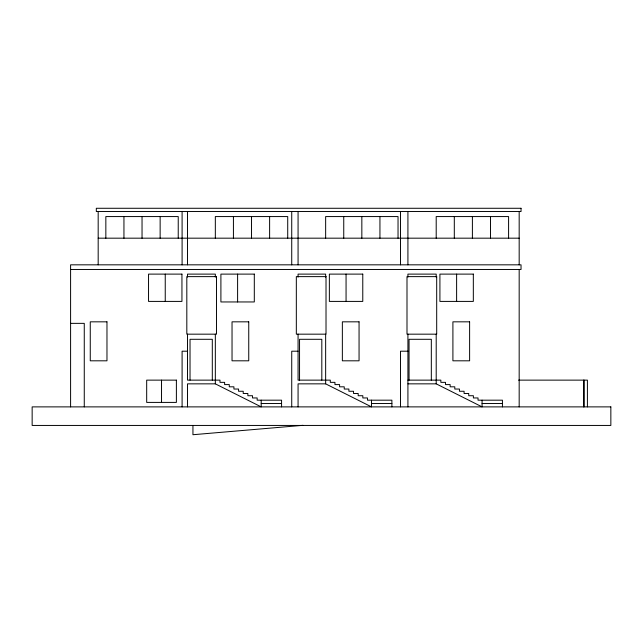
<?xml version="1.0" encoding="UTF-8"?>
<svg xmlns="http://www.w3.org/2000/svg" width="643" height="643" viewBox="0 0 643 643"><rect width="100%" height="100%" fill="white"/><g stroke="black" fill="none" stroke-linecap="round" stroke-linejoin="round"><path stroke-width="0.96" d="M303.022 425.328L192.94 434.724L192.94 425.77M98.178 238.175L519.174 238.175M70.593 269.465L521.031 269.465L521.031 264.828L70.593 264.828L70.593 406.898M70.593 323.357L84.265 323.357L84.265 406.882M187.515 351.199L182.098 351.199L182.098 406.882M298.071 351.199L291.729 351.199L291.729 406.882M407.919 351.199L400.493 351.199L400.493 406.882M407.919 380.134L440.849 380.134L440.849 382.36L445.503 382.36L445.503 384.586L450.148 384.586L450.148 386.813L454.794 386.813L454.794 389.039L459.44 389.039L459.44 391.265L464.085 391.265L464.085 393.492L468.739 393.492L468.739 395.726L473.385 395.726L473.385 397.953L478.03 397.953L478.03 400.179L502.44 400.179L502.44 406.882M518.588 380.134L587.405 380.134L587.405 406.882M261.195 400.179L261.195 406.882L215.333 383.847L187.515 383.847L187.515 406.882M371.517 400.179L371.517 406.882L325.647 383.847L298.071 383.847L298.071 406.882M407.919 383.847L436.203 383.847L482.073 406.882L482.073 400.179M261.195 403.531L281.57 403.531M371.517 403.531L391.884 403.531M482.073 403.531L502.44 403.531M584.069 380.134L584.069 406.882M583.731 380.134L583.731 406.882M519.174 211.523L519.174 264.828M519.174 269.465L519.174 406.882M508.589 238.24L508.589 216.57L436.203 216.57L436.203 238.24M490.496 216.57L490.496 238.24M472.396 216.57L472.396 238.24M456.618 274.111L456.618 301.406M454.304 216.57L454.304 238.24M436.203 277.109L436.203 274.111L407.919 274.111L407.919 277.109M436.203 334.119L436.203 383.847M431.324 380.134L431.324 339.295L409.052 339.295L409.052 380.134M407.919 211.523L407.919 264.828M407.919 334.119L407.919 406.882M400.493 211.523L400.493 264.828M398.033 238.24L398.033 216.57L325.647 216.57L325.647 238.24M391.884 406.882L391.884 400.179L367.474 400.179L367.474 397.953L362.829 397.953L362.829 395.726L358.183 395.726L358.183 393.492L353.537 393.492L353.537 391.265L348.884 391.265L348.884 389.039L344.238 389.039L344.238 386.813L339.592 386.813L339.592 384.586L334.947 384.586L334.947 382.36L330.293 382.36L330.293 380.134L298.071 380.134L298.071 334.119M379.941 216.57L379.941 238.24M361.84 216.57L361.84 238.24M346.063 274.111L346.063 301.406M343.748 216.57L343.748 238.24M325.647 277.109L325.647 274.111L298.071 274.111L298.071 277.109M325.647 334.119L325.647 383.847M321.813 380.134L321.813 339.295L299.542 339.295L299.542 380.134M298.071 211.523L298.071 264.828M291.729 211.523L291.729 264.828M287.718 238.24L287.718 216.57L215.333 216.57L215.333 238.24M281.57 406.882L281.57 400.179L257.16 400.179L257.16 397.953L252.514 397.953L252.514 395.726L247.86 395.726L247.86 393.492L243.215 393.492L243.215 391.265L238.569 391.265L238.569 389.039L233.923 389.039L233.923 386.813L229.278 386.813L229.278 384.586L224.624 384.586L224.624 382.36L219.978 382.36L219.978 380.134L187.515 380.134L187.515 334.119M269.618 216.57L269.618 238.24M251.526 216.57L251.526 238.24M237.605 274.111L237.605 301.953M233.425 216.57L233.425 238.24M215.333 277.109L215.333 274.111L187.515 274.111L187.515 277.109M215.333 334.119L215.333 383.847M212.303 380.134L212.303 339.295L190.031 339.295L190.031 380.134M187.515 211.523L187.515 264.828M182.098 211.523L182.098 264.828M178.232 238.24L178.232 216.57L105.846 216.57L105.846 238.24M165.243 274.111L165.243 301.406M161.53 380.134L161.53 402.405M160.139 216.57L160.139 238.24M142.039 216.57L142.039 238.24M123.946 216.57L123.946 238.24M98.178 211.523L98.178 264.828M521.031 208.276L96.321 208.276L96.321 211.523L521.031 211.523L521.031 208.276M181.945 274.111L148.541 274.111L148.541 301.406L181.945 301.406L181.945 274.111M254.306 274.111L220.903 274.111L220.903 301.953L254.306 301.953L254.306 274.111M362.773 274.111L329.361 274.111L329.361 301.406L362.773 301.406L362.773 274.111M473.328 274.111L439.916 274.111L439.916 301.406L473.328 301.406L473.328 274.111M216.514 276.627L186.816 276.627L186.816 334.167L216.514 334.167L216.514 276.627M326.017 276.627L296.327 276.627L296.327 334.167L326.017 334.167L326.017 276.627M436.693 276.627L406.995 276.627L406.995 334.167L436.693 334.167L436.693 276.627M106.971 321.83L90.261 321.83L90.261 360.811L106.971 360.811L106.971 321.83M248.745 321.83L232.035 321.83L232.035 360.811L248.745 360.811L248.745 321.83M359.059 321.83L342.357 321.83L342.357 360.811L359.059 360.811L359.059 321.83M469.615 321.83L452.905 321.83L452.905 360.811L469.615 360.811L469.615 321.83M176.383 380.134L146.684 380.134L146.684 402.405L176.383 402.405L176.383 380.134M610.85 406.882L32.15 406.882L32.15 425.441L610.85 425.441L610.85 406.882"/></g></svg>
